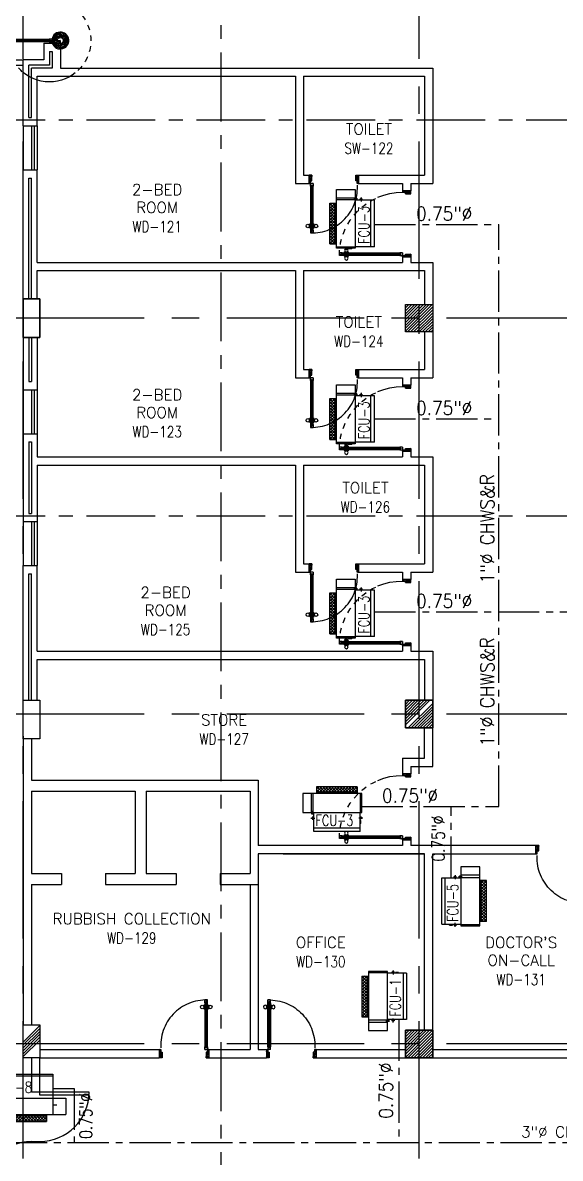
# Model space of a CAD drawing. Extents: x 417866242 to 417866469, y 43498047 to 43498124.
# Drawn here: x 417866425.95 to 417866435.73, y 43498082.73 to 43498103.38 of the extents above; entities that cross this region are included whole.
import ezdxf
from ezdxf.enums import TextEntityAlignment as Align

# ---------------------------------------------------------------- set-up
doc = ezdxf.new("R2010")
doc.units = 0
doc.header["$MEASUREMENT"] = 0
for name, pattern in [('CENTER', [2, 1.25, -0.25, 0.25, -0.25]), ('CENTER2', [1.125, 0.75, -0.125, 0.125, -0.125]), ('CENTERX2', [4, 2.5, -0.5, 0.5, -0.5]), ('HIDDEN', [0.375, 0.25, -0.125])]:
    doc.linetypes.add(name, pattern=pattern)
doc.layers.get('0').update_dxf_attribs({"linetype": 'CONTINUOUS'})
for name, color, linetype in [('AC-CH', 6, 'CENTER2'), ('AC-CHT', 2, 'CONTINUOUS'), ('AXES', 11, 'CENTERX2'), ('AXES1', 11, 'CENTER'), ('COL', 3, 'CONTINUOUS'), ('DOOR', 11, 'CONTINUOUS'), ('FCU', 6, 'CONTINUOUS'), ('HAT', 11, 'CONTINUOUS'), ('INSUL', 11, 'CONTINUOUS'), ('M-TEXT', 2, 'CONTINUOUS'), ('RM-NAME', 11, 'CONTINUOUS'), ('RM-NO', 11, 'CONTINUOUS'), ('ROOF', 11, 'CONTINUOUS'), ('WALL', 11, 'CONTINUOUS'), ('WIN', 11, 'CONTINUOUS')]:
    doc.layers.add(name, color=color, linetype=linetype)
doc.styles.add('KHRS2', font='ROMANS.shx', dxfattribs={"height": 200})
doc.styles.add('ROMANS', font='ROMANS.shx', dxfattribs={"width": 0.6})

# ---------------------------------------------------------------- blocks, each defined once
blk = doc.blocks.new('A$C376C1807')
at = {"layer": 'DOOR'}
for p, q in [((0, 0.9), (0, 0.85)), ((0.9, 0.9), (0, 0.9)), ((0, 0.85), (0.899, 0.85))]:
    blk.add_line(p, q, dxfattribs=at)
blk.add_arc((0, 0.9), 0.9, 270, 0, dxfattribs=at)
blk = doc.blocks.new('DOOR90')
at = {"layer": 'DOOR', "color": 7, "linetype": 'ByBlock'}
for p, q in [((-150, 0), (0, 0)), ((-150, 0), (-150, -25)), ((0, -50), (-114, 0)), ((0, -50), (-40, 0)), ((0, -50), (0, 0)), ((-1000, -25), (-1050, -25)), ((-1050, -75), (-1050, -25)), ((-1050, -25), (-1050, -75)), ((-1000, -75), (-1050, -75)), ((-1000, -42), (-1020, -42)), ((-1020, -42), (-1020, -58)), ((-1000, -58), (-1020, -58)), ((-1000, -25), (-1000, -42)), ((-1000, -58), (-1000, -75)), ((-878, -18), (-968, -18)), ((-968, -25), (-968, -18)), ((-968, -75), (-968, -82)), ((-878, -82), (-968, -82)), ((-955, -9), (-890, -9)), ((-955, -18), (-955, -9)), ((-955, -18), (-890, -18)), ((-955, -82), (-890, -82)), ((-955, -82), (-955, -91)), ((-955, -91), (-890, -91)), ((-890, -18), (-890, -9)), ((-890, -82), (-890, -91)), ((-878, -25), (-878, -18)), ((-878, -75), (-878, -82)), ((-200, -25), (-150, -25)), ((-200, -42), (-200, -25)), ((-180, -42), (-200, -42)), ((-200, -58), (-180, -58)), ((-200, -75), (-200, -58)), ((-150, -75), (-200, -75)), ((-180, -58), (-180, -42)), ((-150, -25), (-100, -25)), ((-150, -75), (-150, -25)), ((-100, -25), (-100, -50)), ((0, -50), (-100, -37)), ((-100, -50), (0, -50)), ((-150, -875), (-100, -875)), ((-150, -900), (-150, -875)), ((-150, -900), (0, -900)), ((0, -900), (-150, -900)), ((0, -850), (-114, -900)), ((-100, -875), (-100, -850)), ((0, -850), (-100, -863)), ((-100, -850), (0, -850)), ((0, -850), (-40, -900)), ((0, -850), (0, -900))]:
    blk.add_line(p, q, dxfattribs=at)
at = {"layer": 'DOOR', "linetype": 'ByBlock'}
for p, q in [((-200, -25), (-1000, -25)), ((-200, -42), (-1000, -42)), ((-200, -58), (-1000, -58)), ((-1000, -75), (-200, -75))]:
    blk.add_line(p, q, dxfattribs=at)
at = {"layer": 'DOOR', "color": 7, "linetype": 'ByBlock'}
for centre in [(-923, 24), (-923, -124)]:
    blk.add_circle(centre, 32.4, dxfattribs=at)
for centre, radius, start, end in [((0, -50), 154, 161.1053, 166.2858), ((0, -50), 94.4, 148.0182, 180), ((0, -50), 134, 158.1598, 169.28), ((0, -50), 114, 154.0838, 167.3774), ((0, -50), 74.4, 137.7764, 180), ((0, -50), 54.4, 113.2074, 180), ((0, -50), 34.4, 90, 180), ((0, -50), 14.4, 90, 180), ((0, -850), 154, 193.7142, 198.8947), ((0, -850), 134, 190.72, 201.8402), ((0, -850), 94.4, 180, 211.9818), ((0, -850), 74.4, 180, 222.2236), ((0, -850), 54.4, 180, 246.7926), ((0, -850), 34.4, 180, 270), ((0, -850), 14.4, 180, 270)]:
    blk.add_arc(centre, radius, start, end, dxfattribs=at)
at = {"layer": 'DOOR', "linetype": 'HIDDEN', "ltscale": 0.5}
blk.add_arc((-222, -50), 828, 178.2701, 275.003, dxfattribs=at)
blk = doc.blocks.new('C11')
at = {"layer": 'HAT'}
h = blk.add_hatch(dxfattribs=at)
h.set_pattern_fill('ANSI31', color=256, scale=300, style=0)
h.set_pattern_definition([(45, (-248556.182, -75061.005), (-26.5165043, 26.5165043), [])])
h.paths.add_polyline_path([(300, 700), (0, 700), (0, 350), (300, 350)])
h.paths.add_polyline_path([(300, 350), (0, 350), (0, 0), (300, 0)])
at = {"layer": 'COL'}
blk.add_lwpolyline([(300, 700), (300, 0), (0, 0), (0, 700)], close=True, dxfattribs=at)
blk = doc.blocks.new('DOOR100')
at = {"layer": 'DOOR', "color": 7, "linetype": 'ByBlock'}
for p, q in [((-75, 1250), (-75, 1300)), ((-75, 1300), (-25, 1300)), ((-25, 1300), (-75, 1300)), ((-58, 1250), (-75, 1250)), ((-58, 1250), (-58, 1270)), ((-42, 1270), (-58, 1270)), ((-42, 1250), (-42, 1270)), ((-25, 1250), (-42, 1250)), ((-25, 1250), (-25, 1300)), ((-91, 1205), (-91, 1140)), ((-82, 1205), (-91, 1205)), ((-82, 1140), (-91, 1140)), ((-82, 1128), (-82, 1218)), ((-75, 1218), (-82, 1218)), ((-82, 1205), (-82, 1140)), ((-75, 1128), (-82, 1128)), ((-25, 1218), (-18, 1218)), ((-25, 1128), (-18, 1128)), ((-18, 1128), (-18, 1218)), ((-18, 1205), (-18, 1140)), ((-18, 1205), (-9, 1205)), ((-18, 1140), (-9, 1140)), ((-9, 1205), (-9, 1140)), ((-1200, 0), (-1200, 150)), ((-1200, 150), (-1175, 150)), ((-1200, 150), (-1200, 0)), ((-1150, 0), (-1200, 114)), ((-1150, 0), (-1200, 40)), ((-1150, 0), (-1200, 0)), ((-1175, 150), (-1175, 100)), ((-1175, 100), (-1150, 100)), ((-1150, 0), (-1163, 100)), ((-1150, 100), (-1150, 0)), ((-75, 200), (-58, 200)), ((-75, 150), (-75, 200)), ((-75, 150), (-25, 150)), ((-58, 200), (-58, 180)), ((-58, 180), (-42, 180)), ((-50, 0), (0, 114)), ((-50, 100), (-50, 0)), ((-50, 0), (-37, 100)), ((-25, 100), (-50, 100)), ((-50, 0), (0, 40)), ((-50, 0), (0, 0)), ((-42, 200), (-25, 200)), ((-42, 180), (-42, 200)), ((-25, 200), (-25, 150)), ((0, 150), (-25, 150)), ((-25, 150), (-25, 100)), ((0, 0), (0, 150)), ((0, 150), (0, 0))]:
    blk.add_line(p, q, dxfattribs=at)
at = {"layer": 'DOOR', "linetype": 'ByBlock'}
for p, q in [((-75, 1250), (-75, 200)), ((-58, 200), (-58, 1250)), ((-42, 200), (-42, 1250)), ((-25, 200), (-25, 1250))]:
    blk.add_line(p, q, dxfattribs=at)
at = {"layer": 'DOOR', "color": 7, "linetype": 'ByBlock'}
for centre in [(-124, 1173), (24, 1173)]:
    blk.add_circle(centre, 32.4, dxfattribs=at)
at = {"layer": 'DOOR', "linetype": 'HIDDEN', "ltscale": 0.5}
blk.add_arc((-25, 150), 1150, 90, 180, dxfattribs=at)
at = {"layer": 'DOOR', "color": 7, "linetype": 'ByBlock'}
for centre, radius, start, end in [((-1150, 0), 154, 103.7142, 108.8947), ((-1150, 0), 134, 100.72, 111.8402), ((-1150, 0), 94.4, 90, 121.9818), ((-1150, 0), 74.4, 90, 132.2236), ((-1150, 0), 54.4, 90, 156.7926), ((-1150, 0), 34.4, 90, 180), ((-1150, 0), 14.4, 90, 180), ((-50, 0), 94.4, 58.0182, 90), ((-50, 0), 74.4, 47.7764, 90), ((-50, 0), 54.4, 23.2074, 90), ((-50, 0), 34.4, 0, 90), ((-50, 0), 14.4, 0, 90), ((-50, 0), 134, 68.1598, 79.28), ((-50, 0), 114, 64.0838, 77.3774), ((-50, 0), 154, 71.1053, 76.2858)]:
    blk.add_arc(centre, radius, start, end, dxfattribs=at)
blk = doc.blocks.new('*X73')
at = {"color": 0}
for p, q in [((227926, 149490), (228426, 149990)), ((227929, 149546), (228373, 149990)), ((227929, 149599), (228319, 149990)), ((227929, 149652), (228266, 149990)), ((227929, 149705), (228213, 149990)), ((227929, 149758), (228160, 149990)), ((227929, 149811), (228107, 149990)), ((227929, 149864), (228054, 149990)), ((227929, 149917), (228001, 149990)), ((227929, 149970), (227948, 149990)), ((227979, 149490), (228429, 149940)), ((228032, 149490), (228429, 149887)), ((228085, 149490), (228429, 149834)), ((228138, 149490), (228429, 149781)), ((228191, 149490), (228429, 149728)), ((228244, 149490), (228429, 149675)), ((228297, 149490), (228429, 149622)), ((228350, 149490), (228429, 149568)), ((228403, 149490), (228429, 149515))]:
    blk.add_line(p, q, dxfattribs=at)
blk = doc.blocks.new('COL50')
at = {"layer": 'COL'}
blk.add_lwpolyline([(-250, 250), (-250, -250), (250, -250), (250, 250)], close=True, dxfattribs=at)
blk = doc.blocks.new('*X74')
at = {"color": 0}
for p, q in [((227929, 155538), (228380, 155990)), ((227929, 155592), (228327, 155990)), ((227929, 155645), (228274, 155990)), ((227929, 155698), (228221, 155990)), ((227929, 155751), (228168, 155990)), ((227929, 155804), (228115, 155990)), ((227929, 155857), (228062, 155990)), ((227929, 155910), (228009, 155990)), ((227929, 155963), (227956, 155990)), ((227986, 155490), (228429, 155932)), ((228039, 155490), (228429, 155879)), ((228092, 155490), (228429, 155826)), ((228145, 155490), (228429, 155773)), ((228198, 155490), (228429, 155720)), ((228251, 155490), (228429, 155667)), ((228304, 155490), (228429, 155614)), ((228357, 155490), (228429, 155561)), ((228410, 155490), (228429, 155508))]:
    blk.add_line(p, q, dxfattribs=at)
blk = doc.blocks.new('A$C1DFA4FE8')
at = {"layer": 'DOOR', "color": 0, "linetype": 'ByBlock'}
for p, q in [((950, 1656), (800, 1656)), ((800, 1656), (800, 1631)), ((950, 1606), (950, 1656)), ((0, 1631), (0, 1581)), ((0, 1581), (0, 1631)), ((50, 1631), (0, 1631)), ((50, 1581), (0, 1581)), ((30, 1614), (30, 1598)), ((50, 1614), (30, 1614)), ((50, 1598), (30, 1598)), ((50, 1631), (50, 1614)), ((50, 1598), (50, 1581)), ((750, 1614), (750, 1631)), ((750, 1631), (800, 1631)), ((770, 1614), (750, 1614)), ((750, 1581), (750, 1598)), ((750, 1598), (770, 1598)), ((800, 1581), (750, 1581)), ((770, 1598), (770, 1614)), ((800, 1581), (800, 1631)), ((800, 1631), (850, 1631)), ((850, 1631), (850, 1606)), ((850, 1606), (950, 1606)), ((0, 81), (0, 131)), ((0, 131), (0, 81)), ((50, 131), (0, 131)), ((50, 81), (0, 81)), ((30, 98), (30, 114)), ((50, 114), (30, 114)), ((50, 98), (30, 98)), ((50, 114), (50, 131)), ((50, 81), (50, 98)), ((83, 131), (83, 138)), ((173, 138), (83, 138)), ((83, 81), (83, 74)), ((173, 74), (83, 74)), ((95, 138), (95, 147)), ((95, 147), (160, 147)), ((95, 138), (160, 138)), ((95, 74), (95, 65)), ((95, 74), (160, 74)), ((95, 65), (160, 65)), ((160, 138), (160, 147)), ((160, 74), (160, 65)), ((173, 131), (173, 138)), ((173, 81), (173, 74)), ((750, 131), (750, 114)), ((800, 131), (750, 131)), ((750, 114), (770, 114)), ((750, 98), (750, 81)), ((770, 98), (750, 98)), ((750, 81), (800, 81)), ((770, 114), (770, 98)), ((800, 131), (800, 81)), ((800, 56), (800, 81)), ((800, 81), (850, 81)), ((950, 56), (800, 56)), ((850, 106), (950, 106)), ((850, 81), (850, 106)), ((950, 106), (950, 56))]:
    blk.add_line(p, q, dxfattribs=at)
at = {"layer": 'DOOR', "color": 9, "linetype": 'ByBlock'}
for p, q in [((950, 1606), (837, 1656)), ((950, 1606), (910, 1656)), ((950, 1606), (850, 1619)), ((950, 106), (837, 56)), ((950, 106), (850, 93)), ((950, 106), (910, 56))]:
    blk.add_line(p, q, dxfattribs=at)
at = {"layer": 'DOOR', "linetype": 'ByBlock'}
for p, q in [((750, 1631), (50, 1631)), ((750, 1614), (50, 1614)), ((750, 1598), (50, 1598)), ((50, 1581), (750, 1581)), ((50, 131), (750, 131)), ((750, 114), (50, 114)), ((750, 98), (50, 98)), ((750, 81), (50, 81))]:
    blk.add_line(p, q, dxfattribs=at)
at = {"layer": 'DOOR', "color": 0, "linetype": 'ByBlock'}
for centre in [(128, 179), (128, 32)]:
    blk.add_circle(centre, 32.4, dxfattribs=at)
at = {"layer": 'DOOR', "color": 9, "linetype": 'ByBlock'}
for centre, radius, start, end in [((950, 1606), 154, 161.1053, 166.2858), ((950, 1606), 134, 158.1598, 169.28), ((950, 1606), 114, 154.0838, 167.3774), ((950, 1606), 94.4, 148.0182, 180), ((950, 1606), 74.4, 137.7764, 180), ((950, 1606), 54.4, 113.2074, 180), ((950, 1606), 34.4, 90, 180), ((950, 1606), 14.4, 90, 180), ((950, 106), 154, 193.7142, 198.8947), ((950, 106), 134, 190.72, 201.8402), ((950, 106), 114, 192.6226, 205.9162), ((950, 106), 94.4, 180, 211.9818), ((950, 106), 74.4, 180, 222.2236), ((950, 106), 54.4, 180, 246.7926), ((950, 106), 34.4, 180, 270), ((950, 106), 14.4, 180, 270)]:
    blk.add_arc(centre, radius, start, end, dxfattribs=at)
at = {"layer": 'DOOR', "linetype": 'HIDDEN', "ltscale": 0.5}
for centre, start, end in [((752, 1606), 178.0938, 273.7249), ((752, 106), 86.2751, 181.9062)]:
    blk.add_arc(centre, 752, start, end, dxfattribs=at)
blk = doc.blocks.new('*X89')
at = {"color": 0}
for p, q in [((227929, 162698), (228420, 163190)), ((227929, 162751), (228367, 163190)), ((227929, 162804), (228314, 163190)), ((227929, 162857), (228261, 163190)), ((227929, 162910), (228208, 163190)), ((227929, 162963), (228155, 163190)), ((227929, 163016), (228102, 163190)), ((227929, 163069), (228049, 163190)), ((227929, 163122), (227996, 163190)), ((227929, 163175), (227943, 163190)), ((227973, 162690), (228429, 163145)), ((228026, 162690), (228429, 163092)), ((228079, 162690), (228429, 163039)), ((228132, 162690), (228429, 162986)), ((228185, 162690), (228429, 162933)), ((228239, 162690), (228429, 162880)), ((228292, 162690), (228429, 162827)), ((228345, 162690), (228429, 162774)), ((228398, 162690), (228429, 162721))]:
    blk.add_line(p, q, dxfattribs=at)
blk = doc.blocks.new('*X29')
at = {"color": 0}
for p, q in [((16890, -2467), (16943, -2414)), ((16890, -2520), (16990, -2420)), ((16990, -2565), (16890, -2465)), ((16890, -2573), (16990, -2473)), ((16990, -2512), (16892, -2414)), ((16990, -2459), (16945, -2414)), ((16990, -2619), (16890, -2519)), ((16890, -2626), (16990, -2526)), ((16990, -2672), (16890, -2572)), ((16890, -2679), (16990, -2579)), ((16990, -2725), (16890, -2625)), ((16890, -2732), (16990, -2632)), ((16990, -2778), (16890, -2678)), ((16890, -2785), (16990, -2685)), ((16990, -2831), (16890, -2731)), ((16890, -2838), (16990, -2738)), ((16990, -2884), (16890, -2784)), ((16890, -2891), (16990, -2791)), ((16990, -2937), (16890, -2837)), ((16890, -2944), (16990, -2844)), ((16990, -2990), (16890, -2890)), ((16890, -2997), (16990, -2897)), ((16990, -3043), (16890, -2943)), ((16890, -3050), (16990, -2950)), ((16990, -3096), (16890, -2996)), ((16890, -3103), (16990, -3003)), ((16990, -3149), (16890, -3049)), ((16892, -3155), (16990, -3056)), ((16944, -3155), (16890, -3102)), ((16945, -3155), (16990, -3109))]:
    blk.add_line(p, q, dxfattribs=at)
blk = doc.blocks.new('WHE06')
at = {"color": 3}
for p, q in [((689, 622), (346, 622)), ((346, 622), (346, 469)), ((689, 469), (689, 622)), ((60, -422), (60, 422)), ((212, 437), (269, 437)), ((232, 452), (232, 422)), ((232, 452), (252, 452)), ((242, 472), (242, 399)), ((252, 452), (252, 422)), ((305, 448), (373, 448)), ((321, 458), (321, 438)), ((321, 458), (346, 458)), ((321, 438), (346, 438)), ((346, 430), (689, 430)), ((811, 371), (689, 371)), ((711, -371), (711, 371)), ((811, -371), (811, 371)), ((242, -472), (242, -399)), ((811, -371), (689, -371)), ((142, -437), (142, -422)), ((142, -437), (197, -437)), ((197, -437), (197, -422)), ((221, -437), (269, -437)), ((232, -452), (232, -422)), ((232, -452), (252, -452)), ((252, -452), (252, -422)), ((346, -430), (689, -430))]:
    blk.add_line(p, q, dxfattribs=at)
at = {"color": 6}
for p, q in [((0, -422), (0, 422)), ((0, 422), (346, 422)), ((346, 469), (346, -451)), ((689, 469), (346, 469)), ((689, -451), (689, 469)), ((0, -422), (346, -422)), ((346, -451), (689, -451))]:
    blk.add_line(p, q, dxfattribs=at)
at = {"color": 11}
blk.add_blockref('*X29', (-16179, 2784), dxfattribs=at)
blk = doc.blocks.new('*X31')
at = {"color": 0}
for p, q in [((-750, 2538), (-672, 2616)), ((-750, 2591), (-725, 2616)), ((-660, 2516), (-750, 2606)), ((-713, 2516), (-750, 2553)), ((-719, 2516), (-619, 2616)), ((-607, 2516), (-707, 2616)), ((-666, 2516), (-566, 2616)), ((-554, 2516), (-654, 2616)), ((-613, 2516), (-513, 2616)), ((-501, 2516), (-601, 2616)), ((-560, 2516), (-460, 2616)), ((-448, 2516), (-548, 2616)), ((-507, 2516), (-407, 2616)), ((-394, 2516), (-494, 2616)), ((-454, 2516), (-354, 2616)), ((-341, 2516), (-441, 2616)), ((-401, 2516), (-301, 2616)), ((-288, 2516), (-388, 2616)), ((-348, 2516), (-248, 2616)), ((-235, 2516), (-335, 2616)), ((-295, 2516), (-195, 2616)), ((-182, 2516), (-282, 2616)), ((-242, 2516), (-142, 2616)), ((-129, 2516), (-229, 2616)), ((-189, 2516), (-89, 2616)), ((-76, 2516), (-176, 2616)), ((-136, 2516), (-36, 2616)), ((-23, 2516), (-123, 2616)), ((-83, 2516), (17, 2616)), ((30, 2516), (-70, 2616)), ((-30, 2516), (70, 2616)), ((83, 2516), (-17, 2616)), ((23, 2516), (123, 2616)), ((136, 2516), (36, 2616)), ((76, 2516), (176, 2616)), ((189, 2516), (89, 2616)), ((129, 2516), (215, 2601)), ((215, 2543), (142, 2616)), ((182, 2516), (215, 2548)), ((215, 2596), (195, 2616))]:
    blk.add_line(p, q, dxfattribs=at)
blk = doc.blocks.new('WAP16')
at = {"color": 6}
for p, q in [((-597, 0), (-597, -737)), ((-597, 0), (597, 0)), ((597, 0), (597, -737)), ((-597, -437), (597, -437)), ((-597, -737), (597, -737))]:
    blk.add_line(p, q, dxfattribs=at)
at = {"color": 3}
for p, q in [((-597, -32), (597, -32)), ((597, -437), (835, -437)), ((597, -562), (670, -562)), ((835, -437), (835, -737)), ((-482, -737), (-482, -862)), ((-482, -762), (482, -762)), ((482, -737), (482, -862)), ((597, -737), (835, -737)), ((-482, -862), (482, -862))]:
    blk.add_line(p, q, dxfattribs=at)
at = {"color": 11}
blk.add_blockref('*X31', (268, -3378), dxfattribs=at)
blk = doc.blocks.new('*X116')
at = {"color": 0}
for p, q in [((16890, -2467), (16943, -2414)), ((16890, -2520), (16990, -2420)), ((16990, -2565), (16890, -2465)), ((16890, -2573), (16990, -2473)), ((16990, -2512), (16892, -2414)), ((16990, -2459), (16945, -2414)), ((16990, -2619), (16890, -2519)), ((16890, -2626), (16990, -2526)), ((16990, -2672), (16890, -2572)), ((16890, -2679), (16990, -2579)), ((16990, -2725), (16890, -2625)), ((16890, -2732), (16990, -2632)), ((16990, -2778), (16890, -2678)), ((16890, -2785), (16990, -2685)), ((16990, -2831), (16890, -2731)), ((16890, -2838), (16990, -2738)), ((16990, -2884), (16890, -2784)), ((16890, -2891), (16990, -2791)), ((16990, -2937), (16890, -2837)), ((16890, -2944), (16990, -2844)), ((16990, -2990), (16890, -2890)), ((16890, -2997), (16990, -2897)), ((16990, -3043), (16890, -2943)), ((16890, -3050), (16990, -2950)), ((16990, -3096), (16890, -2996)), ((16890, -3103), (16990, -3003)), ((16990, -3149), (16890, -3049)), ((16892, -3155), (16990, -3056)), ((16944, -3155), (16890, -3102)), ((16945, -3155), (16990, -3109))]:
    blk.add_line(p, q, dxfattribs=at)
blk = doc.blocks.new('RM1')
at = {"layer": 'RM-NAME', "style": 'ROMANS'}
for tag, p in [('ROOMNAME1', (0, 324)), ('ROOMNAME2', (0, 0))]:
    blk.add_attdef(tag, text='', height=200, dxfattribs=at).set_placement(p, align=Align.MIDDLE)

msp = doc.modelspace()

# ---------------------------------------------------------------- hatches: boundary and pattern name
at = {"layer": 'HAT'}
h = msp.add_hatch(dxfattribs=at)
h.set_pattern_fill('ANSI31', color=256, scale=0.3, style=0)
h.set_pattern_definition([(45, (417866125.424834, 43498029.79778), (-0.0265165043, 0.0265165043), [])])
h.paths.add_polyline_path([(417866426.261, 43498085.159), (417866425.961, 43498085.159), (417866425.961, 43498084.809), (417866426.261, 43498084.809)])
h.paths.add_polyline_path([(417866426.261, 43498084.809), (417866425.961, 43498084.809), (417866425.961, 43498084.559), (417866426.261, 43498084.559)])

# ---------------------------------------------------------------- linework, layer by layer
at = {"layer": 'AC-CH'}
for p, q in [((417866432.347, 43498099.711), (417866434.611, 43498099.711)), ((417866434.611, 43498089.126), (417866434.611, 43498099.711)), ((417866432.347, 43498096.176), (417866434.611, 43498096.176)), ((417866432.347, 43498092.666), (417866441.889, 43498092.666)), ((417866432.117, 43498089.126), (417866434.611, 43498089.126)), ((417866433.747, 43498087.831), (417866433.747, 43498089.126)), ((417866432.794, 43498085.25), (417866432.794, 43498083.009)), ((417866426.5, 43498083.998), (417866426.887, 43498083.998)), ((417866426.887, 43498083.998), (417866426.887, 43498083.009)), ((417866455.643, 43498083.009), (417866399.352, 43498083.009))]:
    msp.add_line(p, q, dxfattribs=at)
at = {"layer": 'AXES'}
for p, q in [((417866433.161, 43498046.724), (417866433.161, 43498123.537)), ((417866425.961, 43498046.724), (417866425.961, 43498123.187)), ((417866468.161, 43498098.009), (417866400.121, 43498098.009)), ((417866468.161, 43498090.809), (417866400.121, 43498090.809)), ((417866468.161, 43498084.809), (417866400.121, 43498084.809))]:
    msp.add_line(p, q, dxfattribs=at)
at = {"layer": 'AXES1'}
for p, q in [((417866429.561, 43498053.589), (417866429.561, 43498112.409)), ((417866458.361, 43498101.609), (417866400.121, 43498101.609)), ((417866458.361, 43498094.409), (417866400.121, 43498094.409))]:
    msp.add_line(p, q, dxfattribs=at)
at = {"layer": 'COL'}
msp.add_lwpolyline([(417866426.261, 43498085.159), (417866426.261, 43498084.559), (417866425.961, 43498084.559), (417866425.961, 43498085.159)], close=True, dxfattribs=at)
at = {"layer": 'DOOR', "linetype": 'Continuous'}
msp.add_line((417866426.109, 43498083.034), (417866426.259, 43498083.034), dxfattribs=at)
at = {"layer": 'FCU', "color": 3}
for p, q in [((417866431.658, 43498100.201), (417866431.658, 43498100.353)), ((417866431.658, 43498100.353), (417866432.001, 43498100.353)), ((417866432.001, 43498100.353), (417866432.001, 43498100.201)), ((417866432.105, 43498100.204), (417866432.105, 43498100.131)), ((417866431.535, 43498099.361), (417866431.535, 43498100.102)), ((417866431.535, 43498100.102), (417866431.658, 43498100.102)), ((417866431.635, 43498099.361), (417866431.635, 43498100.102)), ((417866432.001, 43498100.162), (417866431.658, 43498100.162)), ((417866432.042, 43498100.179), (417866431.973, 43498100.179)), ((417866432.026, 43498100.189), (417866432.001, 43498100.189)), ((417866432.026, 43498100.169), (417866432.001, 43498100.169)), ((417866432.026, 43498100.189), (417866432.026, 43498100.169)), ((417866432.134, 43498100.169), (417866432.078, 43498100.169)), ((417866432.095, 43498100.184), (417866432.095, 43498100.154)), ((417866432.115, 43498100.184), (417866432.095, 43498100.184)), ((417866432.115, 43498100.184), (417866432.115, 43498100.154)), ((417866432.286, 43498099.309), (417866432.286, 43498100.154)), ((417866431.535, 43498099.361), (417866431.658, 43498099.361)), ((417866432.001, 43498099.301), (417866431.658, 43498099.301)), ((417866431.857, 43498099.268), (417866431.81, 43498099.268)), ((417866431.827, 43498099.253), (417866431.827, 43498099.283)), ((417866431.847, 43498099.253), (417866431.827, 43498099.253)), ((417866431.847, 43498099.253), (417866431.847, 43498099.283)), ((417866431.882, 43498099.268), (417866431.882, 43498099.283)), ((417866431.937, 43498099.268), (417866431.882, 43498099.268)), ((417866431.937, 43498099.268), (417866431.937, 43498099.283)), ((417866431.658, 43498096.646), (417866431.658, 43498096.798)), ((417866431.658, 43498096.798), (417866432.001, 43498096.798)), ((417866432.001, 43498096.798), (417866432.001, 43498096.646)), ((417866431.535, 43498095.806), (417866431.535, 43498096.547)), ((417866431.535, 43498096.547), (417866431.658, 43498096.547)), ((417866431.635, 43498095.806), (417866431.635, 43498096.547)), ((417866432.001, 43498096.607), (417866431.658, 43498096.607)), ((417866432.042, 43498096.624), (417866431.973, 43498096.624)), ((417866432.026, 43498096.634), (417866432.001, 43498096.634)), ((417866432.026, 43498096.614), (417866432.001, 43498096.614)), ((417866432.026, 43498096.634), (417866432.026, 43498096.614)), ((417866432.134, 43498096.614), (417866432.078, 43498096.614)), ((417866432.095, 43498096.629), (417866432.095, 43498096.599)), ((417866432.115, 43498096.629), (417866432.095, 43498096.629)), ((417866432.105, 43498096.649), (417866432.105, 43498096.576)), ((417866432.115, 43498096.629), (417866432.115, 43498096.599)), ((417866432.286, 43498095.754), (417866432.286, 43498096.599)), ((417866431.535, 43498095.806), (417866431.658, 43498095.806)), ((417866432.001, 43498095.746), (417866431.658, 43498095.746)), ((417866431.857, 43498095.713), (417866431.81, 43498095.713)), ((417866431.827, 43498095.698), (417866431.827, 43498095.728)), ((417866431.847, 43498095.698), (417866431.827, 43498095.698)), ((417866431.847, 43498095.698), (417866431.847, 43498095.728)), ((417866431.882, 43498095.713), (417866431.882, 43498095.728)), ((417866431.937, 43498095.713), (417866431.882, 43498095.713)), ((417866431.937, 43498095.713), (417866431.937, 43498095.728)), ((417866431.658, 43498093.111), (417866431.658, 43498093.263)), ((417866431.658, 43498093.263), (417866432.001, 43498093.263)), ((417866432.001, 43498093.263), (417866432.001, 43498093.111)), ((417866431.535, 43498092.271), (417866431.535, 43498093.012)), ((417866431.535, 43498093.012), (417866431.658, 43498093.012)), ((417866431.635, 43498092.271), (417866431.635, 43498093.012)), ((417866432.001, 43498093.072), (417866431.658, 43498093.072)), ((417866432.042, 43498093.089), (417866431.973, 43498093.089)), ((417866432.026, 43498093.099), (417866432.001, 43498093.099)), ((417866432.026, 43498093.079), (417866432.001, 43498093.079)), ((417866432.026, 43498093.099), (417866432.026, 43498093.079)), ((417866432.134, 43498093.079), (417866432.078, 43498093.079)), ((417866432.095, 43498093.094), (417866432.095, 43498093.064)), ((417866432.115, 43498093.094), (417866432.095, 43498093.094)), ((417866432.105, 43498093.114), (417866432.105, 43498093.041)), ((417866432.115, 43498093.094), (417866432.115, 43498093.064)), ((417866432.286, 43498092.219), (417866432.286, 43498093.064)), ((417866431.535, 43498092.271), (417866431.658, 43498092.271)), ((417866432.001, 43498092.211), (417866431.658, 43498092.211)), ((417866431.857, 43498092.178), (417866431.81, 43498092.178)), ((417866431.827, 43498092.163), (417866431.827, 43498092.193)), ((417866431.847, 43498092.163), (417866431.827, 43498092.163)), ((417866431.847, 43498092.163), (417866431.847, 43498092.193)), ((417866431.882, 43498092.178), (417866431.882, 43498092.193)), ((417866431.937, 43498092.178), (417866431.882, 43498092.178)), ((417866431.937, 43498092.178), (417866431.937, 43498092.193))]:
    msp.add_line(p, q, dxfattribs=at)
at = {"layer": 'FCU', "color": 6}
for p, q in [((417866431.658, 43498100.201), (417866432.001, 43498100.201)), ((417866431.658, 43498099.281), (417866431.658, 43498100.201)), ((417866432.001, 43498100.201), (417866432.001, 43498099.281)), ((417866432.347, 43498100.154), (417866432.001, 43498100.154)), ((417866432.347, 43498099.309), (417866432.347, 43498100.154)), ((417866432.001, 43498099.281), (417866431.658, 43498099.281)), ((417866432.347, 43498099.309), (417866432.001, 43498099.309)), ((417866431.658, 43498096.646), (417866432.001, 43498096.646)), ((417866431.658, 43498095.726), (417866431.658, 43498096.646)), ((417866432.001, 43498096.646), (417866432.001, 43498095.726)), ((417866432.347, 43498096.599), (417866432.001, 43498096.599)), ((417866432.347, 43498095.754), (417866432.347, 43498096.599)), ((417866432.001, 43498095.726), (417866431.658, 43498095.726)), ((417866432.347, 43498095.754), (417866432.001, 43498095.754)), ((417866431.658, 43498093.111), (417866432.001, 43498093.111)), ((417866431.658, 43498092.191), (417866431.658, 43498093.111)), ((417866432.001, 43498093.111), (417866432.001, 43498092.191)), ((417866432.347, 43498093.064), (417866432.001, 43498093.064)), ((417866432.347, 43498092.219), (417866432.347, 43498093.064)), ((417866432.001, 43498092.191), (417866431.658, 43498092.191)), ((417866432.347, 43498092.219), (417866432.001, 43498092.219))]:
    msp.add_line(p, q, dxfattribs=at)
at = {"layer": 'INSUL'}
for p, q in [((417866426.436, 43498102.859), (417866426.436, 43498102.609)), ((417866426.436, 43498102.859), (417866426.486, 43498102.859)), ((417866426.486, 43498102.859), (417866426.486, 43498102.559)), ((417866426.436, 43498102.609), (417866426.061, 43498102.609)), ((417866426.061, 43498101.659), (417866426.061, 43498102.609)), ((417866426.486, 43498102.559), (417866426.111, 43498102.559)), ((417866426.111, 43498101.659), (417866426.111, 43498102.559)), ((417866426.061, 43498101.659), (417866426.111, 43498101.659)), ((417866426.061, 43498100.559), (417866426.111, 43498100.559)), ((417866426.061, 43498098.359), (417866426.061, 43498100.559)), ((417866426.111, 43498098.359), (417866426.111, 43498100.559)), ((417866426.061, 43498097.659), (417866426.061, 43498096.859)), ((417866426.111, 43498097.659), (417866426.111, 43498096.859)), ((417866426.061, 43498096.859), (417866426.111, 43498096.859)), ((417866426.061, 43498095.759), (417866426.111, 43498095.759)), ((417866426.061, 43498095.759), (417866426.061, 43498094.459)), ((417866426.111, 43498095.759), (417866426.111, 43498094.459)), ((417866426.061, 43498094.459), (417866426.111, 43498094.459)), ((417866426.061, 43498093.359), (417866426.111, 43498093.359)), ((417866426.061, 43498091.059), (417866426.061, 43498093.359)), ((417866426.061, 43498093.359), (417866426.111, 43498093.359)), ((417866426.111, 43498091.059), (417866426.111, 43498093.359))]:
    msp.add_line(p, q, dxfattribs=at)
at = {"layer": 'ROOF'}
for p, q in [((417866416.341, 43498102.709), (417866425.961, 43498102.709)), ((417866416.341, 43498102.609), (417866425.961, 43498102.609))]:
    msp.add_line(p, q, dxfattribs=at)
at = {"layer": 'WALL'}
for p, q in [((417866426.336, 43498103.009), (417866426.336, 43498102.709)), ((417866426.336, 43498103.009), (417866426.636, 43498103.009)), ((417866426.636, 43498103.009), (417866426.636, 43498102.559)), ((417866426.336, 43498102.709), (417866425.961, 43498102.709)), ((417866425.961, 43498101.509), (417866425.961, 43498102.709)), ((417866426.636, 43498102.559), (417866433.411, 43498102.559)), ((417866426.211, 43498101.509), (417866426.211, 43498102.409)), ((417866426.211, 43498102.409), (417866430.911, 43498102.409)), ((417866431.061, 43498102.409), (417866433.261, 43498102.409)), ((417866425.961, 43498101.509), (417866426.211, 43498101.509)), ((417866425.961, 43498100.709), (417866426.211, 43498100.709)), ((417866425.961, 43498098.359), (417866425.961, 43498100.709)), ((417866426.211, 43498099.024), (417866426.211, 43498100.709)), ((417866431.061, 43498100.609), (417866431.161, 43498100.609)), ((417866432.061, 43498100.609), (417866433.261, 43498100.609)), ((417866430.911, 43498100.459), (417866431.161, 43498100.459)), ((417866432.061, 43498100.459), (417866432.861, 43498100.459)), ((417866433.011, 43498100.459), (417866433.411, 43498100.459)), ((417866426.211, 43498099.024), (417866432.861, 43498099.024)), ((417866433.011, 43498099.024), (417866433.411, 43498099.024)), ((417866426.211, 43498098.359), (417866426.211, 43498098.874)), ((417866426.211, 43498098.874), (417866430.911, 43498098.874)), ((417866431.061, 43498098.874), (417866433.261, 43498098.874)), ((417866425.961, 43498097.659), (417866425.961, 43498096.709)), ((417866426.211, 43498097.659), (417866426.211, 43498096.709)), ((417866430.911, 43498096.924), (417866431.161, 43498096.924)), ((417866431.061, 43498097.074), (417866431.161, 43498097.074)), ((417866432.061, 43498097.074), (417866433.261, 43498097.074)), ((417866432.061, 43498096.924), (417866432.861, 43498096.924)), ((417866433.011, 43498096.924), (417866433.411, 43498096.924)), ((417866425.961, 43498096.709), (417866426.211, 43498096.709)), ((417866425.961, 43498095.909), (417866426.211, 43498095.909)), ((417866425.961, 43498095.909), (417866425.961, 43498094.309)), ((417866426.211, 43498095.909), (417866426.211, 43498095.489)), ((417866426.211, 43498095.489), (417866432.861, 43498095.489)), ((417866433.011, 43498095.489), (417866433.411, 43498095.489)), ((417866426.211, 43498095.339), (417866426.211, 43498094.309)), ((417866426.211, 43498095.339), (417866430.911, 43498095.339)), ((417866431.061, 43498095.339), (417866433.261, 43498095.339)), ((417866425.961, 43498094.309), (417866426.211, 43498094.309)), ((417866425.961, 43498093.509), (417866426.211, 43498093.509)), ((417866425.961, 43498091.059), (417866425.961, 43498093.509)), ((417866425.961, 43498091.059), (417866425.961, 43498093.509)), ((417866425.961, 43498093.509), (417866426.211, 43498093.509)), ((417866426.211, 43498091.954), (417866426.211, 43498093.509)), ((417866426.211, 43498091.954), (417866426.211, 43498093.509)), ((417866430.911, 43498093.389), (417866431.161, 43498093.389)), ((417866431.061, 43498093.539), (417866431.161, 43498093.539)), ((417866432.061, 43498093.539), (417866433.261, 43498093.539)), ((417866432.061, 43498093.389), (417866432.861, 43498093.389)), ((417866433.011, 43498093.389), (417866433.411, 43498093.389)), ((417866426.211, 43498091.954), (417866432.861, 43498091.954)), ((417866433.011, 43498091.954), (417866433.411, 43498091.954)), ((417866426.211, 43498091.059), (417866426.211, 43498091.804)), ((417866426.211, 43498091.804), (417866433.261, 43498091.804)), ((417866433.261, 43498090.004), (417866433.261, 43498090.559)), ((417866433.411, 43498089.854), (417866433.411, 43498090.559)), ((417866433.411, 43498089.854), (417866433.411, 43498090.559)), ((417866425.961, 43498090.409), (417866425.961, 43498085.159)), ((417866426.111, 43498090.359), (417866426.111, 43498089.609)), ((417866432.861, 43498090.004), (417866433.261, 43498090.004)), ((417866433.011, 43498089.854), (417866433.411, 43498089.854)), ((417866426.111, 43498089.609), (417866430.236, 43498089.609)), ((417866430.236, 43498089.609), (417866430.236, 43498088.419)), ((417866426.111, 43498089.409), (417866427.999, 43498089.409)), ((417866426.111, 43498089.409), (417866426.111, 43498087.909)), ((417866427.999, 43498089.409), (417866427.999, 43498087.909)), ((417866428.199, 43498089.409), (417866428.199, 43498087.909)), ((417866428.199, 43498089.409), (417866430.086, 43498089.409)), ((417866430.086, 43498089.409), (417866430.086, 43498087.909)), ((417866432.861, 43498088.419), (417866430.236, 43498088.419)), ((417866433.261, 43498088.419), (417866433.011, 43498088.419)), ((417866435.286, 43498088.419), (417866433.011, 43498088.419)), ((417866435.286, 43498088.269), (417866435.286, 43498088.419)), ((417866430.236, 43498088.269), (417866430.236, 43498087.859)), ((417866430.236, 43498088.269), (417866430.236, 43498084.709)), ((417866433.261, 43498088.269), (417866430.236, 43498088.269)), ((417866430.686, 43498088.269), (417866433.261, 43498088.269)), ((417866433.261, 43498085.059), (417866433.261, 43498088.269)), ((417866433.411, 43498085.059), (417866433.411, 43498088.269)), ((417866433.411, 43498088.269), (417866435.286, 43498088.269)), ((417866426.111, 43498087.909), (417866426.655, 43498087.909)), ((417866426.655, 43498087.909), (417866426.655, 43498087.709)), ((417866427.455, 43498087.909), (417866427.455, 43498087.709)), ((417866427.455, 43498087.909), (417866427.999, 43498087.909)), ((417866428.199, 43498087.909), (417866428.742, 43498087.909)), ((417866428.742, 43498087.909), (417866428.742, 43498087.709)), ((417866429.542, 43498087.909), (417866430.086, 43498087.909)), ((417866429.542, 43498087.909), (417866429.542, 43498087.709)), ((417866426.111, 43498087.709), (417866426.111, 43498085.159)), ((417866426.111, 43498087.709), (417866426.655, 43498087.709)), ((417866427.455, 43498087.709), (417866428.742, 43498087.709)), ((417866429.542, 43498087.709), (417866430.236, 43498087.709)), ((417866430.086, 43498087.709), (417866430.086, 43498084.709)), ((417866426.111, 43498086.259), (417866426.111, 43498085.159)), ((417866426.264, 43498084.709), (417866428.436, 43498084.709)), ((417866426.264, 43498084.709), (417866428.436, 43498084.709)), ((417866428.436, 43498084.709), (417866428.436, 43498084.559)), ((417866429.336, 43498084.709), (417866430.086, 43498084.709)), ((417866429.336, 43498084.709), (417866429.336, 43498084.559)), ((417866430.236, 43498084.709), (417866430.386, 43498084.709)), ((417866430.386, 43498084.709), (417866430.386, 43498084.559)), ((417866430.386, 43498084.709), (417866430.386, 43498084.559)), ((417866431.286, 43498084.709), (417866431.286, 43498084.559)), ((417866431.286, 43498084.709), (417866432.911, 43498084.709)), ((417866433.411, 43498084.709), (417866436.686, 43498084.709)), ((417866426.109, 43498084.559), (417866426.109, 43498083.934)), ((417866426.259, 43498084.559), (417866426.259, 43498083.934)), ((417866426.264, 43498084.559), (417866428.436, 43498084.559)), ((417866426.264, 43498084.559), (417866428.436, 43498084.559)), ((417866429.336, 43498084.559), (417866430.386, 43498084.559)), ((417866431.286, 43498084.559), (417866432.911, 43498084.559)), ((417866433.411, 43498084.559), (417866440.261, 43498084.559)), ((417866426.259, 43498083.934), (417866426.109, 43498083.934))]:
    msp.add_line(p, q, dxfattribs=at)
at = {"layer": 'WALL', "linetype": 'ByBlock'}
for p, q in [((417866433.411, 43498102.559), (417866433.411, 43498100.459)), ((417866430.911, 43498102.409), (417866430.911, 43498100.459)), ((417866431.061, 43498102.409), (417866431.061, 43498100.609)), ((417866433.261, 43498102.409), (417866433.261, 43498100.609)), ((417866431.161, 43498100.609), (417866431.161, 43498100.459)), ((417866432.061, 43498100.609), (417866432.061, 43498100.459)), ((417866432.861, 43498100.459), (417866432.861, 43498100.324)), ((417866433.011, 43498100.459), (417866433.011, 43498100.324)), ((417866433.011, 43498100.324), (417866432.861, 43498100.324)), ((417866433.011, 43498099.124), (417866432.861, 43498099.124)), ((417866432.861, 43498099.124), (417866432.861, 43498099.024)), ((417866433.011, 43498099.124), (417866433.011, 43498099.024)), ((417866433.411, 43498099.024), (417866433.411, 43498096.924)), ((417866430.911, 43498098.874), (417866430.911, 43498096.924)), ((417866431.061, 43498098.874), (417866431.061, 43498097.074)), ((417866433.261, 43498098.874), (417866433.261, 43498098.259)), ((417866433.261, 43498097.759), (417866433.261, 43498097.074)), ((417866431.161, 43498097.074), (417866431.161, 43498096.924)), ((417866432.061, 43498097.074), (417866432.061, 43498096.924)), ((417866432.861, 43498096.924), (417866432.861, 43498096.789)), ((417866433.011, 43498096.924), (417866433.011, 43498096.789)), ((417866433.011, 43498096.789), (417866432.861, 43498096.789)), ((417866432.861, 43498095.589), (417866432.861, 43498095.489)), ((417866433.011, 43498095.589), (417866432.861, 43498095.589)), ((417866433.011, 43498095.589), (417866433.011, 43498095.489)), ((417866433.411, 43498095.489), (417866433.411, 43498093.389)), ((417866430.911, 43498095.339), (417866430.911, 43498093.389)), ((417866431.061, 43498095.339), (417866431.061, 43498093.539)), ((417866433.261, 43498095.339), (417866433.261, 43498093.539)), ((417866431.161, 43498093.539), (417866431.161, 43498093.389)), ((417866432.861, 43498093.389), (417866432.861, 43498093.254)), ((417866433.011, 43498093.389), (417866433.011, 43498093.254)), ((417866433.011, 43498093.254), (417866432.861, 43498093.254)), ((417866432.861, 43498092.054), (417866432.861, 43498091.954)), ((417866433.011, 43498092.054), (417866432.861, 43498092.054)), ((417866433.011, 43498092.054), (417866433.011, 43498091.954)), ((417866433.411, 43498091.954), (417866433.411, 43498091.059)), ((417866433.261, 43498091.804), (417866433.261, 43498091.059)), ((417866432.861, 43498090.004), (417866432.861, 43498089.719)), ((417866433.011, 43498089.719), (417866432.861, 43498089.719)), ((417866433.011, 43498089.854), (417866433.011, 43498089.719)), ((417866432.861, 43498088.519), (417866432.861, 43498088.419)), ((417866433.011, 43498088.519), (417866432.861, 43498088.519)), ((417866433.011, 43498088.519), (417866433.011, 43498088.419))]:
    msp.add_line(p, q, dxfattribs=at)
at = {"layer": 'WALL', "color": 250, "linetype": 'ByBlock', "ltscale": 0.3}
msp.add_line((417866431.917, 43498094.654), (417866431.919, 43498094.652), dxfattribs=at)
at = {"layer": 'WALL', "linetype": 'ByBlock', "ltscale": 0.3}
for points in [[(417866425.961, 43498097.659), (417866426.261, 43498097.659), (417866426.261, 43498098.359), (417866425.961, 43498098.359)], [(417866432.911, 43498098.259), (417866433.411, 43498098.259), (417866433.411, 43498097.759), (417866432.911, 43498097.759)], [(417866432.911, 43498090.559), (417866433.411, 43498090.559), (417866433.411, 43498091.059), (417866432.911, 43498091.059)], [(417866433.411, 43498085.059), (417866432.911, 43498085.059), (417866432.911, 43498084.559), (417866433.411, 43498084.559)]]:
    msp.add_lwpolyline(points, close=True, dxfattribs=at)
at = {"layer": 'WIN'}
for p, q in [((417866425.961, 43498101.509), (417866425.961, 43498100.709)), ((417866426.111, 43498101.509), (417866426.111, 43498100.709)), ((417866426.161, 43498101.509), (417866426.161, 43498100.709)), ((417866426.211, 43498101.509), (417866426.211, 43498100.709)), ((417866425.961, 43498096.709), (417866425.961, 43498095.909)), ((417866426.111, 43498096.709), (417866426.111, 43498095.909)), ((417866426.161, 43498096.709), (417866426.161, 43498095.909)), ((417866426.211, 43498096.709), (417866426.211, 43498095.909)), ((417866425.961, 43498094.309), (417866425.961, 43498093.509)), ((417866426.111, 43498094.309), (417866426.111, 43498093.509)), ((417866426.161, 43498094.309), (417866426.161, 43498093.509)), ((417866426.211, 43498094.309), (417866426.211, 43498093.509))]:
    msp.add_line(p, q, dxfattribs=at)

# ---------------------------------------------------------------- block references
at = {"layer": 'COL', "linetype": 'ByBlock', "xscale": 0.0009999871253967285, "yscale": 0.001000002026557922, "zscale": 0.001}
for p in [(417866425.961, 43498097.659), (417866425.961, 43498090.359)]:
    msp.add_blockref('C11', p, dxfattribs=at)
at = {"layer": 'COL', "xscale": -0.0009999871253967285, "yscale": 0.001000002026557922, "zscale": 0.001}
for p in [(417866433.161, 43498098.009), (417866433.161, 43498090.809), (417866433.161, 43498084.809)]:
    msp.add_blockref('COL50', p, dxfattribs=at)
at = {"layer": 'DOOR', "color": 0, "linetype": 'ByBlock', "yscale": 0.001000002026557922, "zscale": 0.001}
for name, p, xscale, rotation in [('A$C1DFA4FE8', (417866425.685, 43498104.665), -0.0009999871253967285, 180), ('DOOR90', (417866431.161, 43498100.609), 0.001000002026557922, 90), ('DOOR100', (417866433.011, 43498099.124), -0.001000002026557922, 90), ('DOOR90', (417866431.161, 43498097.074), 0.001000002026557922, 90), ('DOOR100', (417866433.011, 43498095.589), -0.001000002026557922, 90), ('DOOR90', (417866431.161, 43498093.539), 0.001000002026557922, 90), ('DOOR100', (417866433.011, 43498092.054), -0.001000002026557922, 90), ('DOOR100', (417866433.011, 43498088.519), -0.001000002026557922, 90), ('DOOR90', (417866436.186, 43498088.419), -0.001000002026557922, 270), ('DOOR90', (417866429.339, 43498084.559), 0.001000002026557922, 270), ('DOOR90', (417866430.386, 43498084.559), -0.001000002026557922, 90)]:
    msp.add_blockref(name, p, dxfattribs=dict(at, xscale=xscale, rotation=rotation))
at = {"layer": 'DOOR', "linetype": 'Continuous'}
msp.add_blockref('A$C376C1807', (417866426.259, 43498083.034), dxfattribs=at)
at = {"layer": 'DOOR', "linetype": 'Continuous', "rotation": 180}
msp.add_blockref('A$C376C1807', (417866426.109, 43498083.034), dxfattribs=at)
at = {"layer": 'FCU', "color": 11, "extrusion": (0, 0, -1), "xscale": 0.0009999871253967285, "yscale": 0.001000002026557922, "zscale": -0.001}
for p in [(-417866448.526, 43498102.516), (-417866448.526, 43498098.961), (-417866448.526, 43498095.426)]:
    msp.add_blockref('*X116', p, dxfattribs=at)
at = {"layer": 'FCU', "linetype": 'ByBlock', "yscale": 0.001000002026557922, "zscale": 0.001}
for p, xscale, rotation in [((417866431.666, 43498088.675), 0.001000002026557922, 90), ((417866432.931, 43498085.673), 0.0009999871253967285, 180)]:
    msp.add_blockref('WHE06', p, dxfattribs=dict(at, xscale=xscale, rotation=rotation))
at = {"layer": 'FCU', "linetype": 'ByBlock', "xscale": 0.0009999871253967285, "yscale": 0.001000002026557922, "zscale": 0.001}
for name, p in [('WHE06', (417866433.574, 43498087.409)), ('WAP16', (417866425.902, 43498084.261))]:
    msp.add_blockref(name, p, dxfattribs=at)
at = {"layer": 'HAT', "xscale": 0.0009999871253967285, "yscale": 0.001000002026557922, "zscale": 0.001}
for name in ['*X89', '*X74', '*X73']:
    msp.add_blockref(name, (417866204.982, 43497935.069), dxfattribs=at)
at = {"layer": 'RM-NAME'}
ref = msp.add_blockref('RM1', (417866432.249, 43498101.45), dxfattribs=dict(at, xscale=0.0009999871253967285, yscale=0.001000002026557922, zscale=0.001))
ref.add_attrib('ROOMNO', 'SW-122', dxfattribs={"layer": 'RM-NO', "height": 0.2, "style": 'ROMANS', "width": 0.8}).set_placement((417866432.249, 43498101.1), align=Align.MIDDLE)
ref.add_attrib('ROOMNAME2', 'TOILET', dxfattribs={"height": 0.2, "style": 'ROMANS'}).set_placement((417866432.249, 43498101.45), align=Align.MIDDLE)
ref = msp.add_blockref('RM1', (417866428.397, 43498100.024), dxfattribs=dict(at, xscale=-0.0009999871253967285, yscale=0.001000002026557922, zscale=0.001))
ref.add_attrib('ROOMNO', 'WD-121', dxfattribs={"layer": 'RM-NO', "height": 0.2, "style": 'ROMANS', "width": 0.8}).set_placement((417866428.397, 43498099.674), align=Align.MIDDLE)
ref.add_attrib('ROOMNAME2', 'ROOM', dxfattribs={"height": 0.2, "style": 'ROMANS'}).set_placement((417866428.397, 43498100.024), align=Align.MIDDLE)
ref.add_attrib('ROOMNAME1', '2-BED', dxfattribs={"height": 0.2, "style": 'ROMANS'}).set_placement((417866428.397, 43498100.348), align=Align.MIDDLE)
ref = msp.add_blockref('RM1', (417866432.065, 43498097.94), dxfattribs=dict(at, xscale=0.0009999871253967285, yscale=0.001000002026557922, zscale=0.001))
ref.add_attrib('ROOMNO', 'WD-124', dxfattribs={"layer": 'RM-NO', "height": 0.2, "style": 'ROMANS', "width": 0.8}).set_placement((417866432.065, 43498097.59), align=Align.MIDDLE)
ref.add_attrib('ROOMNAME2', 'TOILET', dxfattribs={"height": 0.2, "style": 'ROMANS'}).set_placement((417866432.065, 43498097.94), align=Align.MIDDLE)
ref = msp.add_blockref('RM1', (417866428.397, 43498096.293), dxfattribs=dict(at, xscale=-0.0009999871253967285, yscale=0.001000002026557922, zscale=0.001))
ref.add_attrib('ROOMNO', 'WD-123', dxfattribs={"layer": 'RM-NO', "height": 0.2, "style": 'ROMANS', "width": 0.8}).set_placement((417866428.397, 43498095.943), align=Align.MIDDLE)
ref.add_attrib('ROOMNAME2', 'ROOM', dxfattribs={"height": 0.2, "style": 'ROMANS'}).set_placement((417866428.397, 43498096.293), align=Align.MIDDLE)
ref.add_attrib('ROOMNAME1', '2-BED', dxfattribs={"height": 0.2, "style": 'ROMANS'}).set_placement((417866428.397, 43498096.616), align=Align.MIDDLE)
ref = msp.add_blockref('RM1', (417866432.184, 43498094.926), dxfattribs=dict(at, xscale=0.0009999871253967285, yscale=0.001000002026557922, zscale=0.001))
ref.add_attrib('ROOMNO', 'WD-126', dxfattribs={"layer": 'RM-NO', "height": 0.2, "style": 'ROMANS', "width": 0.8}).set_placement((417866432.184, 43498094.576), align=Align.MIDDLE)
ref.add_attrib('ROOMNAME2', 'TOILET', dxfattribs={"height": 0.2, "style": 'ROMANS'}).set_placement((417866432.184, 43498094.926), align=Align.MIDDLE)
ref = msp.add_blockref('RM1', (417866428.55, 43498092.697), dxfattribs=dict(at, xscale=-0.0009999871253967285, yscale=0.001000002026557922, zscale=0.001))
ref.add_attrib('ROOMNO', 'WD-125', dxfattribs={"layer": 'RM-NO', "height": 0.2, "style": 'ROMANS', "width": 0.8}).set_placement((417866428.55, 43498092.347), align=Align.MIDDLE)
ref.add_attrib('ROOMNAME2', 'ROOM', dxfattribs={"height": 0.2, "style": 'ROMANS'}).set_placement((417866428.55, 43498092.697), align=Align.MIDDLE)
ref.add_attrib('ROOMNAME1', '2-BED', dxfattribs={"height": 0.2, "style": 'ROMANS'}).set_placement((417866428.55, 43498093.021), align=Align.MIDDLE)
ref = msp.add_blockref('RM1', (417866429.615, 43498090.703), dxfattribs=dict(at, xscale=-0.0009999871253967285, yscale=0.001000002026557922, zscale=0.001))
ref.add_attrib('ROOMNO', 'WD-127', dxfattribs={"layer": 'RM-NO', "height": 0.2, "style": 'ROMANS', "width": 0.8}).set_placement((417866429.615, 43498090.353), align=Align.MIDDLE)
ref.add_attrib('ROOMNAME2', 'STORE', dxfattribs={"height": 0.2, "style": 'ROMANS'}).set_placement((417866429.615, 43498090.703), align=Align.MIDDLE)
ref = msp.add_blockref('RM1', (417866427.935, 43498087.085), dxfattribs=dict(at, xscale=0.0009999871253967285, yscale=0.001000002026557922, zscale=0.001))
ref.add_attrib('ROOMNO', 'WD-129', dxfattribs={"layer": 'RM-NO', "height": 0.2, "style": 'ROMANS', "width": 0.8}).set_placement((417866427.935, 43498086.735), align=Align.MIDDLE)
ref.add_attrib('ROOMNAME2', 'RUBBISH COLLECTION', dxfattribs={"height": 0.2, "style": 'ROMANS'}).set_placement((417866427.935, 43498087.085), align=Align.MIDDLE)
ref = msp.add_blockref('RM1', (417866431.373, 43498086.655), dxfattribs=dict(at, xscale=0.0009999871253967285, yscale=0.001000002026557922, zscale=0.001))
ref.add_attrib('ROOMNO', 'WD-130', dxfattribs={"layer": 'RM-NO', "height": 0.2, "style": 'ROMANS', "width": 0.8}).set_placement((417866431.373, 43498086.305), align=Align.MIDDLE)
ref.add_attrib('ROOMNAME2', 'OFFICE', dxfattribs={"height": 0.2, "style": 'ROMANS'}).set_placement((417866431.373, 43498086.655), align=Align.MIDDLE)
ref = msp.add_blockref('RM1', (417866435.018, 43498086.331), dxfattribs=dict(at, xscale=0.0009999871253967285, yscale=0.001000002026557922, zscale=0.001))
ref.add_attrib('ROOMNO', 'WD-131', dxfattribs={"layer": 'RM-NO', "height": 0.2, "style": 'ROMANS', "width": 0.8}).set_placement((417866435.018, 43498085.981), align=Align.MIDDLE)
ref.add_attrib('ROOMNAME2', 'ON-CALL', dxfattribs={"height": 0.2, "style": 'ROMANS'}).set_placement((417866435.018, 43498086.331), align=Align.MIDDLE)
ref.add_attrib('ROOMNAME1', "DOCTOR'S", dxfattribs={"height": 0.2, "style": 'ROMANS'}).set_placement((417866435.018, 43498086.655), align=Align.MIDDLE)

# ---------------------------------------------------------------- texts
at = {"layer": 'AC-CHT', "style": 'KHRS2'}
for s, height, width, p in [('0.75"%%C', 0.25, 0.9, (417866433.618, 43498099.911)), ('0.75"%%C', 0.25, 0.9, (417866433.618, 43498096.376)), ('0.75"%%C', 0.25, 0.9, (417866433.618, 43498092.866)), ('0.75"%%C', 0.25, 0.9, (417866432.997, 43498089.326)), ('3"%%C CHWS&R', 0.2, 0.999985, (417866435.9, 43498083.209))]:
    msp.add_text(s, height=height, dxfattribs=dict(at, width=width)).set_placement(p, align=Align.MIDDLE)
for s, height, width, p in [('1"%%C CHWS&R', 0.25, 0.9, (417866434.4, 43498094.181)), ('1"%%C CHWS&R', 0.25, 0.9, (417866434.4, 43498091.215)), ('0.75"%%C', 0.23, 0.8, (417866433.51, 43498088.545)), ('0.75"%%C', 0.25, 0.9, (417866432.557, 43498083.96)), ('0.75"%%C', 0.23, 0.8, (417866427.098, 43498083.501))]:
    msp.add_text(s, height=height, rotation=90, dxfattribs=dict(at, width=width)).set_placement(p, align=Align.MIDDLE)
at = {"layer": 'M-TEXT', "style": 'ROMANS', "width": 0.75}
for s, p in [('FCU-3', (417866432.259, 43498099.362)), ('FCU-3', (417866432.259, 43498095.807)), ('FCU-3', (417866432.259, 43498092.272)), ('FCU-5', (417866433.874, 43498087.029)), ('FCU-1', (417866432.828, 43498085.304))]:
    msp.add_text(s, height=0.2, rotation=90, dxfattribs=at).set_placement(p)
at = {"layer": 'M-TEXT', "style": 'ROMANS'}
for s, width, p in [('FCU-3', 0.75, (417866431.278, 43498088.774)), ('FCU-8', 0.8, (417866425.391, 43498083.922))]:
    msp.add_text(s, height=0.2, dxfattribs=dict(at, width=width)).set_placement(p)

doc.saveas('drawing.dxf')
